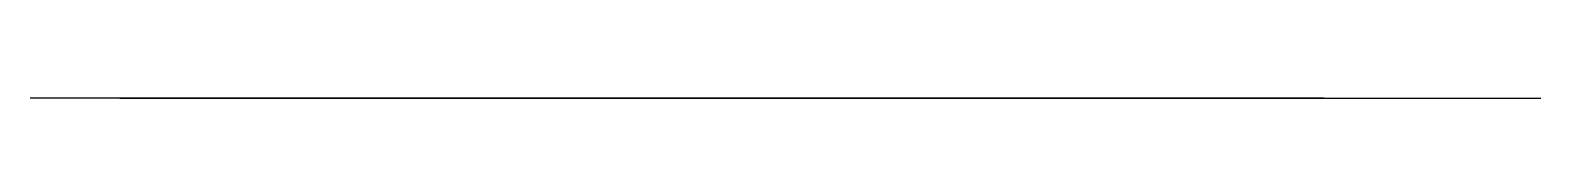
# Model space of a CAD drawing. Header units: millimetres. Extents: x -73 to 310, y 0 to 0.
import ezdxf

# ---------------------------------------------------------------- set-up
doc = ezdxf.new("R2010")
doc.units = ezdxf.units.MM
doc.header["$MEASUREMENT"] = 0
doc.layers.add('Base v2_Sketch1', color=7, linetype='Continuous')

msp = doc.modelspace()

# ---------------------------------------------------------------- linework, layer by layer
at = {"layer": 'Base v2_Sketch1'}
for p, q in [((40, 0, -148.56), (-72.66, 0, -148.56)), ((-50, 0, -69.28), (-50, 0, -148.56)), ((-40, 0, -69.28), (-50, 0, -69.28)), ((-50, 0, -148.56), (255, 0, -148.56)), ((-50, 0, 79.28), (-50, 0, -148.56)), ((255, 0, 79.28), (-50, 0, 79.28)), ((0, 0, -138.56), (-40, 0, -69.28)), ((-40, 0, -69.28), (0, 0)), ((-40, 0, -69.28), (-28.28, 0, -69.28)), ((120, 0, -69.28), (-40, 0, -69.28)), ((-28.28, 0, -69.28), (-21.98, 0, -69.28)), ((-20, 0, -34.64), (-9.85, 0, -40.5)), ((-20, 0, -34.64), (-16.1, 0, -36.89)), ((100, 0, -34.64), (-20, 0, -103.92)), ((-20, 0, -103.92), (-16.1, 0, -101.67)), ((100, 0, -103.92), (-20, 0, -34.64)), ((0, 0), (80, 0)), ((80, 0, -138.56), (0, 0, -138.56)), ((0, 0), (5.86, 0, -10.15)), ((0, 0, -138.56), (5.86, 0, -128.41)), ((0, 0, -138.56), (80, 0)), ((0, 0), (80, 0, -138.56)), ((0, 0), (5.86, 0, -10.15)), ((40, 0, -138.56), (40, 0, -148.56)), ((40, 0), (40, 0, -4.5)), ((40, 0), (40, 0, -138.56)), ((40, 0, -138.56), (40, 0, -134.06)), ((80, 0, -138.56), (74.14, 0, -128.41)), ((80, 0), (74.14, 0, -10.15)), ((120, 0, -69.28), (80, 0, -138.56)), ((80, 0), (85, 0)), ((80, 0), (120, 0, -69.28)), ((80, 0, -138.56), (80, 0, -258.56)), ((80, 0, -138.56), (140, 0, -242.49)), ((85, 0), (155.08, 0)), ((125, 0, -69.28), (85, 0)), ((85, 0), (125, 0, 69.28)), ((85, 0), (245, 0)), ((100, 0, -103.92), (96.1, 0, -101.67)), ((100, 0, -34.64), (96.1, 0, -36.89)), ((105, 0, -34.64), (108.9, 0, -32.39)), ((105, 0, -34.64), (225, 0, 34.64)), ((105, 0, 34.64), (108.9, 0, 32.39)), ((225, 0, -34.64), (105, 0, 34.64)), ((120, 0, -69.28), (108.28, 0, -69.28)), ((125, 0, 69.28), (205, 0, 69.28)), ((205, 0, -69.28), (125, 0, -69.28)), ((205, 0, 69.28), (125, 0, -69.28)), ((205, 0, -69.28), (125, 0, 69.28)), ((165, 0, 69.28), (165, 0, 79.28)), ((165, 0, 79.28), (310, 0, 79.28)), ((165, 0, 69.28), (165, 0, -69.28)), ((165, 0, 69.28), (165, 0, 64.78)), ((165, 0, -69.28), (165, 0, -64.78)), ((205, 0, 69.28), (245, 0)), ((245, 0), (205, 0, -69.28)), ((225, 0, -34.64), (221.1, 0, -32.39)), ((225, 0, 34.64), (221.1, 0, 32.39)), ((245, 0), (255, 0)), ((255, 0, -148.56), (255, 0, 79.28)), ((255, 0), (255, 0, 79.28))]:
    msp.add_line(p, q, dxfattribs=at)
at = {"layer": 'Base v2_Sketch1', "extrusion": (0, 1, 0)}
for centre, radius in [((28.28, -69.28), 6.15), ((21.98, -69.28), 2.75), ((16.1, -36.89), 1.5), ((16.1, -101.67), 1.5), ((-5.86, -10.15), 6.15), ((-5.86, -128.41), 6.15), ((-9.05, -15.68), 2.75), ((-9.15, -122.72), 2.75), ((-40, -4.5), 1.5), ((-40, -134.06), 1.5), ((-74.14, -10.15), 6.15), ((-74.14, -128.41), 6.15), ((-70.85, -122.72), 2.75), ((-70.99, -15.6), 2.75), ((-96.1, -36.89), 1.5), ((-96.1, -101.67), 1.5), ((-101.64, -69.28), 2.75), ((-108.28, -69.28), 6.15), ((-108.9, 32.39), 1.5), ((-108.9, -32.39), 1.5), ((-165, -64.78), 1.5), ((-165, 64.78), 1.5), ((-221.1, 32.39), 1.5), ((-221.1, -32.39), 1.5)]:
    msp.add_circle(centre, radius, dxfattribs=at)
at = {"layer": 'Base v2_Sketch1'}
for p in [(0, 0), (40, 0, -69.28), (165, 0)]:
    msp.add_point(p, dxfattribs=at)

doc.saveas('drawing.dxf')
